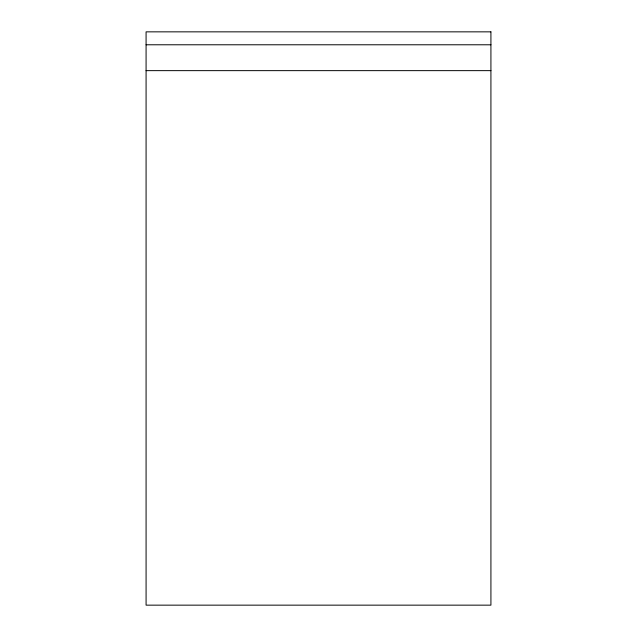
<?xml version="1.0" encoding="UTF-8"?>
<svg xmlns="http://www.w3.org/2000/svg" width="637" height="637" viewBox="0 0 637 637"><rect width="100%" height="100%" fill="white"/><g stroke="black" fill="none" stroke-linecap="round" stroke-linejoin="round"><path stroke-width="0.96" d="M146.08 44.781L490.92 44.781M146.08 70.643L490.92 70.643M490.92 31.85L146.08 31.85L146.08 605.15L490.92 605.15L490.92 31.85"/></g></svg>
